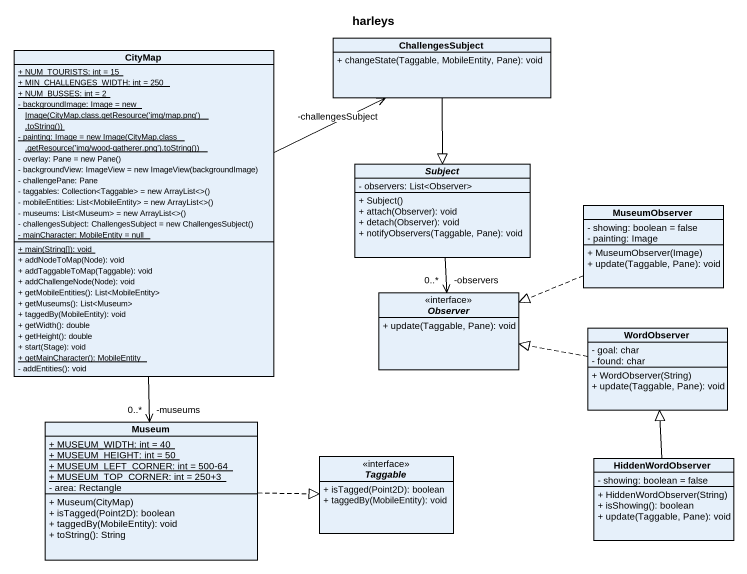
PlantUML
@startuml
title harleys
hide circle
hide empty members
skinparam classAttributeIconSize 0
class ChallengesSubject {
  + changeState(Taggable, MobileEntity, Pane): void
}
class CityMap {
  {static} + NUM_TOURISTS: int = 15
  {static} + MIN_CHALLENGES_WIDTH: int = 250
  {static} + NUM_BUSSES: int = 2
  {static} {field} - backgroundImage: Image = new Image(CityMap.class.getResource('img/map.png') .toString())
  {static} {field} - painting: Image = new Image(CityMap.class .getResource('img/wood-gatherer.png').toString())
  {field} - overlay: Pane = new Pane()
  {field} - backgroundView: ImageView = new ImageView(backgroundImage)
  - challengePane: Pane
  {field} - taggables: Collection<Taggable> = new ArrayList<>()
  {field} - mobileEntities: List<MobileEntity> = new ArrayList<>()
  {field} - museums: List<Museum> = new ArrayList<>()
  {field} - challengesSubject: ChallengesSubject = new ChallengesSubject()
  {static} - mainCharacter: MobileEntity = null
  {static} + main(String[]): void
  + addNodeToMap(Node): void
  + addTaggableToMap(Taggable): void
  + addChallengeNode(Node): void
  + getMobileEntities(): List<MobileEntity>
  + getMuseums(): List<Museum>
  + taggedBy(MobileEntity): void
  + getWidth(): double
  + getHeight(): double
  + start(Stage): void
  {static} + getMainCharacter(): MobileEntity
  - addEntities(): void
}
abstract class Subject {
  - observers: List<Observer>
  + Subject()
  + attach(Observer): void
  + detach(Observer): void
  + notifyObservers(Taggable, Pane): void
}
class MuseumObserver {
  - showing: boolean = false
  - painting: Image
  + MuseumObserver(Image)
  + update(Taggable, Pane): void
}
interface Observer <<interface>> {
  + update(Taggable, Pane): void
}
class WordObserver {
  - goal: char
  - found: char
  + WordObserver(String)
  + update(Taggable, Pane): void
}
class Museum {
  {static} + MUSEUM_WIDTH: int = 40
  {static} + MUSEUM_HEIGHT: int = 50
  {static} + MUSEUM_LEFT_CORNER: int = 500-64
  {static} + MUSEUM_TOP_CORNER: int = 250+3
  - area: Rectangle
  + Museum(CityMap)
  + isTagged(Point2D): boolean
  + taggedBy(MobileEntity): void
  + toString(): String
}
interface Taggable <<interface>> {
  + isTagged(Point2D): boolean
  + taggedBy(MobileEntity): void
}
class HiddenWordObserver {
  - showing: boolean = false
  + HiddenWordObserver(String)
  + isShowing(): boolean
  + update(Taggable, Pane): void
}
ChallengesSubject --|> Subject
CityMap -right-> "-challengesSubject" ChallengesSubject
CityMap --> "-museums\n0..*" Museum
Subject --> "-observers\n0..*" Observer
MuseumObserver .left.|> Observer
WordObserver .left.|> Observer
Museum .right.|> Taggable
HiddenWordObserver -up-|> WordObserver
@enduml
